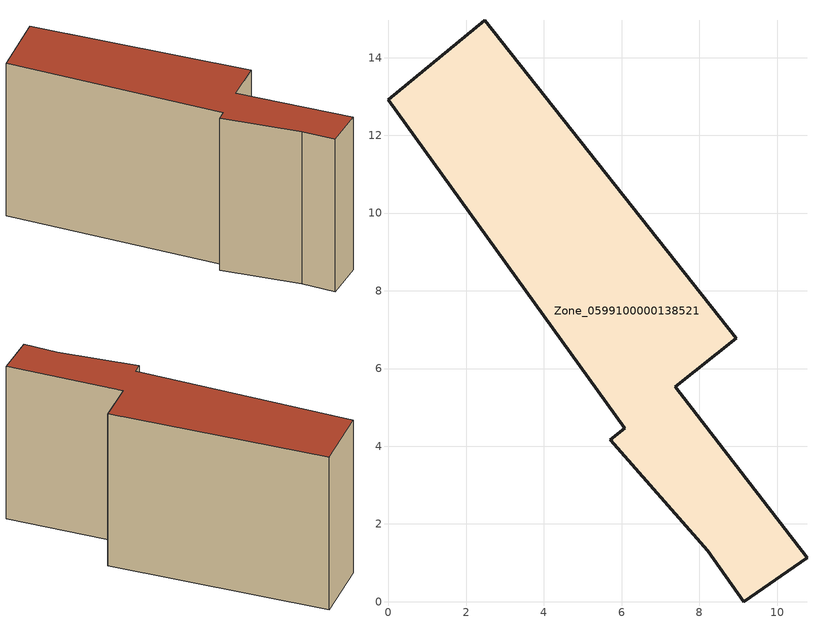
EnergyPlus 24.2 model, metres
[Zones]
Zone_0599100000138521
 floor ground (C_G): 7.38,5.53 10.77,1.13 9.15,0 8.22,1.31 5.71,4.17 6.08,4.46 0,12.92 2.48,14.96 8.95,6.78 z0
 wall outside (C_F): 10.77,1.13 7.38,5.53 8.95,6.78 2.48,14.96 0,12.92 6.08,4.46 5.71,4.17 8.22,1.31 9.15,0 10.77,1.13 z0:8
 roof outside (C_R): 7.38,5.53 8.95,6.78 2.48,14.96 0,12.92 6.08,4.46 5.71,4.17 8.22,1.31 9.15,0 10.77,1.13 z8
[BUILDING]
Pand.0599100000138521: North Axis=0; Terrain=City; Loads Convergence Tolerance Value=0.04; Temperature Convergence Tolerance Value=0.4; Solar Distribution=FullExterior; Maximum Number of Warmup Days=25; Minimum Number of Warmup Days=1
[Site:Location]
Rotterdam.The.Hague.AP_ZH_NLD Design_Conditions: Latitude=51.96; Longitude=4.45; Time Zone=1; Elevation=-4.5
[SITE:GROUNDTEMPERATURE:BUILDINGSURFACE]
18, 18, 18, 18, 18, 18, 18, 18, 18, 18, 18, 18
[MATERIAL] Thermal Absorptance=0.9; Solar Absorptance=0.7; Visible Absorptance=0.7
Name | Roughness | Thickness | Conductivity | Density | Specific Heat
G.TI.1946 | MediumSmooth | 0.15 | 1 | 540 | 1210
F.TI.1946 | Rough | 0.3 | 0.857143 | 1920 | 840
R.TI.1946 | MediumRough | 0.2 | 0.1 | 1500 | 1000
[CONSTRUCTION]
C_G: G.TI.1946
C_F: F.TI.1946
C_R: R.TI.1946
[ZONE]
Zone_0599100000138521: Type=1; Multiplier=1; Ceiling Height=Autocalculate; Volume=Autocalculate; Floor Area=autocalculate; Part of Total Floor Area=Yes
[ZONEINFILTRATION:DESIGNFLOWRATE]
Infil_Zone_0599100000138521: Zone or ZoneList or Space or SpaceList=Zone_0599100000138521; Schedule=AlwaysOn; Design Flow Rate Calculation Method=Flow/Area; Flow Rate per Floor Area=0.003; Constant Term Coefficient=1; Temperature Term Coefficient=0; Velocity Term Coefficient=0; Velocity Squared Term Coefficient=0
[HVACTEMPLATE:ZONE:IDEALLOADSAIRSYSTEM]
Zone_0599100000138521: Maximum Heating Supply Air Temperature=50; Minimum Cooling Supply Air Temperature=13; Maximum Heating Supply Air Humidity Ratio=0.0156; Minimum Cooling Supply Air Humidity Ratio=0.0077; Heating Limit=NoLimit; Cooling Limit=NoLimit; Dehumidification Control Type=ConstantSensibleHeatRatio; Cooling Sensible Heat Ratio=0.7; Dehumidification Setpoint=60; Humidification Control Type=None; Humidification Setpoint=30; Outdoor Air Method=None; Outdoor Air Flow Rate per Person=0.00944; Outdoor Air Flow Rate per Zone Floor Area=0; Outdoor Air Flow Rate per Zone=0; Demand Controlled Ventilation Type=None; Outdoor Air Economizer Type=NoEconomizer; Heat Recovery Type=None; Sensible Heat Recovery Effectiveness=0.7; Latent Heat Recovery Effectiveness=0.65
[ZONECONTROL:THERMOSTAT]
ThermostatControl_Zone_0599100000138521: Zone or ZoneList=Zone_0599100000138521; Control Type Schedule=DualSetpointControlType; Control 1=Thermostat_Zone_0599100000138521; Temperature Difference Between Cutout And Setpoint=0
[THERMOSTATSETPOINT:DUALSETPOINT]
Thermostat_Zone_0599100000138521: Heating Setpoint Temperature Schedule=HeatingSetpoint_Zone_0599100000138521; Cooling Setpoint Temperature Schedule=CoolingSetpoint_Zone_0599100000138521
[SCHEDULE:COMPACT]
HeatingSetpoint_Zone_0599100000138521: Through: 12/31, For: AllDays, Until: 24:00, 21
CoolingSetpoint_Zone_0599100000138521: Through: 12/31, For: AllDays, Until: 24:00, 24
DualSetpointControlType: Through: 12/31, For: AllDays, Until: 24:00, 4
AlwaysOn: Through: 12/31, For: AllDays, Until: 24:00, 1
